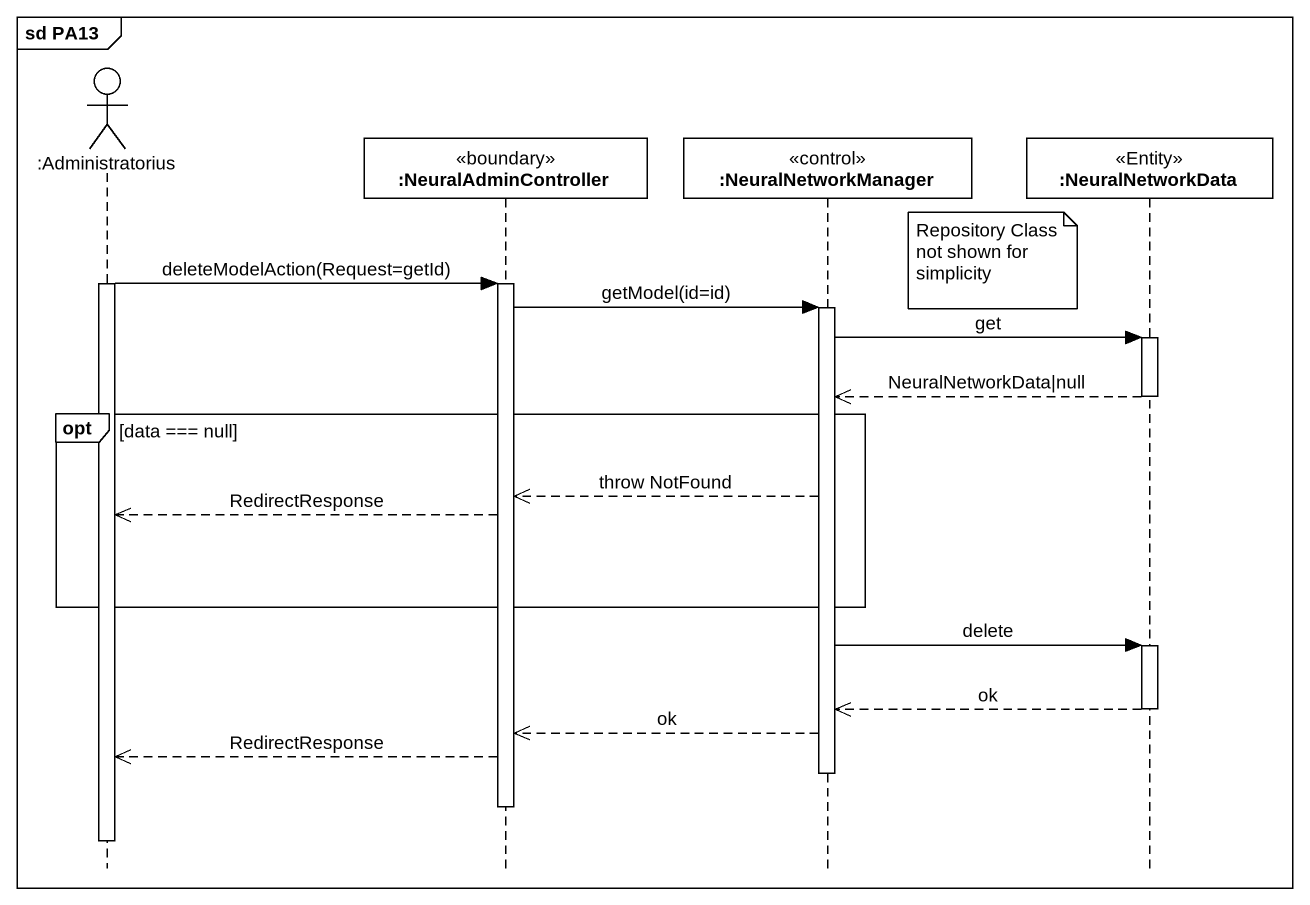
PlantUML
@startuml
mainframe sd PA13
hide footbox
actor ":Administratorius" as Administratorius
participant ":NeuralAdminController" as NeuralAdminController <<boundary>>
participant ":NeuralNetworkManager" as NeuralNetworkManager <<control>>
participant ":NeuralNetworkData" as NeuralNetworkData <<Entity>>

note left of NeuralNetworkData : Repository Class not shown for simplicity
activate Administratorius
Administratorius -> NeuralAdminController : deleteModelAction(Request=getId)
activate NeuralAdminController
NeuralAdminController -> NeuralNetworkManager : getModel(id=id)
activate NeuralNetworkManager
NeuralNetworkManager -> NeuralNetworkData : get
activate NeuralNetworkData
NeuralNetworkData -->> NeuralNetworkManager : NeuralNetworkData|null
deactivate NeuralNetworkData
opt data === null
  NeuralNetworkManager -->> NeuralAdminController : throw NotFound
  NeuralAdminController -->> Administratorius : RedirectResponse
end
NeuralNetworkManager -> NeuralNetworkData : delete
activate NeuralNetworkData
NeuralNetworkData -->> NeuralNetworkManager : ok
deactivate NeuralNetworkData
NeuralNetworkManager -->> NeuralAdminController : ok
NeuralAdminController -->> Administratorius : RedirectResponse
deactivate NeuralNetworkManager
deactivate NeuralAdminController
deactivate Administratorius
@enduml
